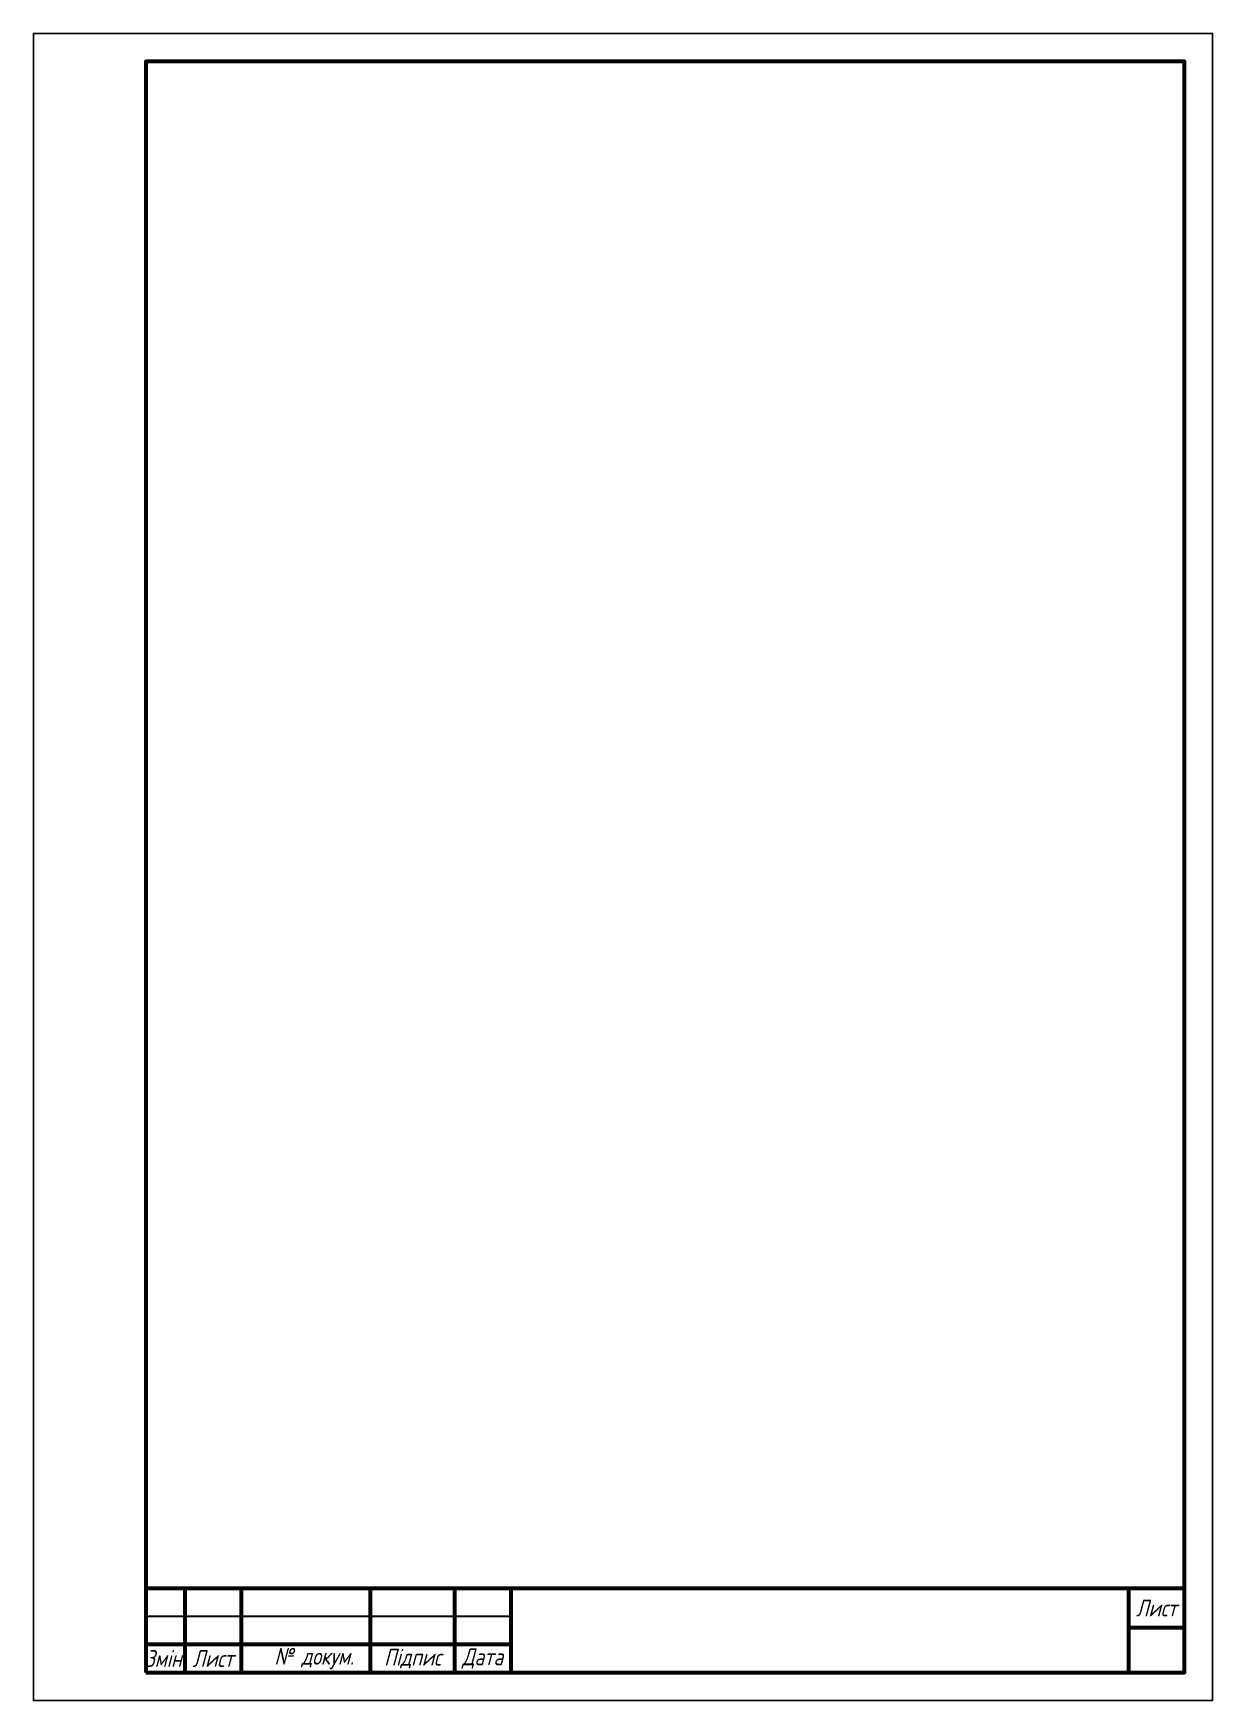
# Model space of a CAD drawing. Header units: millimetres. Extents: x 0 to 210, y 0 to 297.
import ezdxf

# ---------------------------------------------------------------- set-up
doc = ezdxf.new("R2010")
doc.units = ezdxf.units.MM
doc.layers.add('Solid thick line', color=250, linetype='Continuous', lineweight=60)
doc.layers.add('Solid thin line', color=170, linetype='Continuous', lineweight=30)
doc.styles.add('GOST A', font='8234.ttf', dxfattribs={"height": 3})

msp = doc.modelspace()

# ---------------------------------------------------------------- linework, layer by layer
msp.add_lwpolyline([(0, 0), (210, 0), (210, 297), (0, 297)], close=True)
at = {"layer": 'Solid thick line'}
for p, q in [((205, 20), (20, 20)), ((27, 20), (27, 5)), ((37, 20), (37, 5)), ((60, 20), (60, 5)), ((75, 20), (75, 5)), ((85, 20), (85, 5)), ((195, 20), (195, 5)), ((205, 13), (195, 13)), ((85, 10), (20, 10))]:
    msp.add_line(p, q, dxfattribs=at)
msp.add_lwpolyline([(20, 5), (205, 5), (205, 292), (20, 292)], close=True, dxfattribs=at)
at = {"layer": 'Solid thin line'}
msp.add_line((85, 15), (20, 15), dxfattribs=at)

# ---------------------------------------------------------------- texts
at = {"layer": 'Solid thick line', "char_height": 3, "attachment_point": 5, "style": 'GOST A'}
for s, width, gutter_width, insert in [('\\pxqc;{\\fGOST type A|b0|i1|c204|p34;Лист}', 10, 12.5, (200, 16.5)), ('\\pxqc;{\\fGOST type A|b0|i1|c204|p34;Змін.}', 7, 15, (23.5, 7.5)), ('\\pxqc;{\\fGOST type A|b0|i1|c204|p34;Лист}', 10, 15, (32, 7.5)), ('\\pxi-3,l4,qc,t4;{\\fGOST type A|b0|i1|c204|p34;№ докум.}', 23, 15, (48.5, 7.5)), ('\\pxqc;{\\fGOST type A|b0|i1|c204|p34;Підпис}', 15, 15, (67.5, 7.5)), ('\\pxqc;{\\fGOST type A|b0|i1|c204|p34;Дата}', 10, 15, (80, 7.5))]:
    msp.add_mtext_dynamic_manual_height_columns(s, width=width, gutter_width=gutter_width, heights=[0], dxfattribs=dict(at, insert=insert))

doc.saveas('drawing.dxf')
